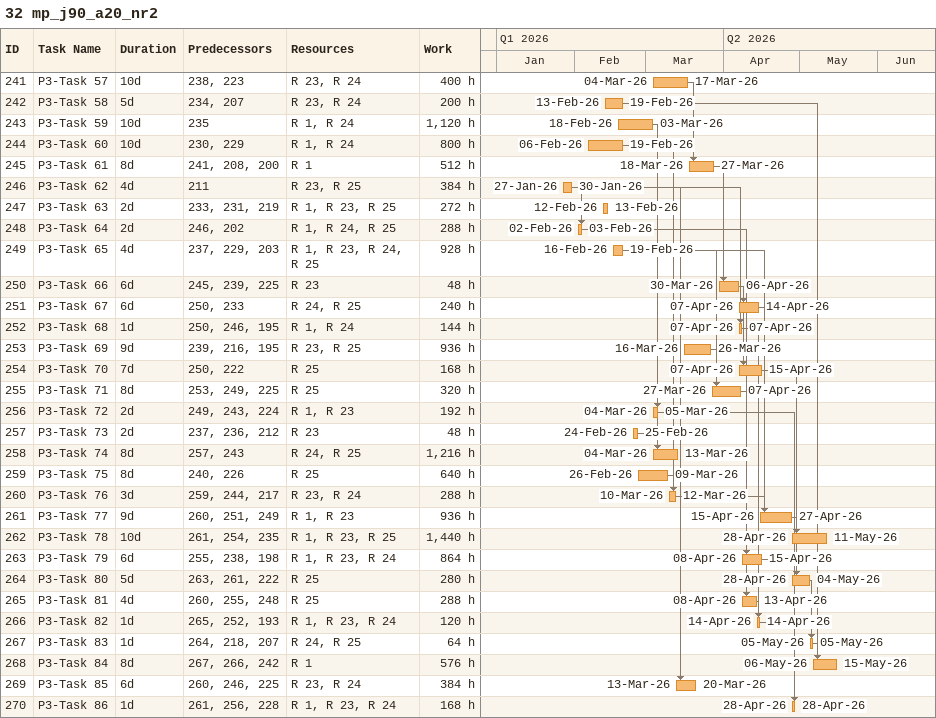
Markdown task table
32 mp_j90_a20_nr2

| ID | Task | Duration | Start | Finish | Predecessors | Resources | Work (h) |
|---|---|---|---|---|---|---|---|
| 241 | P3-Task 57 | 10d | 2026-03-04 | 2026-03-17 | 238, 223 | R 23, R 24 | 400 |
| 242 | P3-Task 58 | 5d | 2026-02-13 | 2026-02-19 | 234, 207 | R 23, R 24 | 200 |
| 243 | P3-Task 59 | 10d | 2026-02-18 | 2026-03-03 | 235 | R 1, R 24 | 1120 |
| 244 | P3-Task 60 | 10d | 2026-02-06 | 2026-02-19 | 230, 229 | R 1, R 24 | 800 |
| 245 | P3-Task 61 | 8d | 2026-03-18 | 2026-03-27 | 241, 208, 200 | R 1 | 512 |
| 246 | P3-Task 62 | 4d | 2026-01-27 | 2026-01-30 | 211 | R 23, R 25 | 384 |
| 247 | P3-Task 63 | 2d | 2026-02-12 | 2026-02-13 | 233, 231, 219 | R 1, R 23, R 25 | 272 |
| 248 | P3-Task 64 | 2d | 2026-02-02 | 2026-02-03 | 246, 202 | R 1, R 24, R 25 | 288 |
| 249 | P3-Task 65 | 4d | 2026-02-16 | 2026-02-19 | 237, 229, 203 | R 1, R 23, R 24, R 25 | 928 |
| 250 | P3-Task 66 | 6d | 2026-03-30 | 2026-04-06 | 245, 239, 225 | R 23 | 48 |
| 251 | P3-Task 67 | 6d | 2026-04-07 | 2026-04-14 | 250, 233 | R 24, R 25 | 240 |
| 252 | P3-Task 68 | 1d | 2026-04-07 | 2026-04-07 | 250, 246, 195 | R 1, R 24 | 144 |
| 253 | P3-Task 69 | 9d | 2026-03-16 | 2026-03-26 | 239, 216, 195 | R 23, R 25 | 936 |
| 254 | P3-Task 70 | 7d | 2026-04-07 | 2026-04-15 | 250, 222 | R 25 | 168 |
| 255 | P3-Task 71 | 8d | 2026-03-27 | 2026-04-07 | 253, 249, 225 | R 25 | 320 |
| 256 | P3-Task 72 | 2d | 2026-03-04 | 2026-03-05 | 249, 243, 224 | R 1, R 23 | 192 |
| 257 | P3-Task 73 | 2d | 2026-02-24 | 2026-02-25 | 237, 236, 212 | R 23 | 48 |
| 258 | P3-Task 74 | 8d | 2026-03-04 | 2026-03-13 | 257, 243 | R 24, R 25 | 1216 |
| 259 | P3-Task 75 | 8d | 2026-02-26 | 2026-03-09 | 240, 226 | R 25 | 640 |
| 260 | P3-Task 76 | 3d | 2026-03-10 | 2026-03-12 | 259, 244, 217 | R 23, R 24 | 288 |
| 261 | P3-Task 77 | 9d | 2026-04-15 | 2026-04-27 | 260, 251, 249 | R 1, R 23 | 936 |
| 262 | P3-Task 78 | 10d | 2026-04-28 | 2026-05-11 | 261, 254, 235 | R 1, R 23, R 25 | 1440 |
| 263 | P3-Task 79 | 6d | 2026-04-08 | 2026-04-15 | 255, 238, 198 | R 1, R 23, R 24 | 864 |
| 264 | P3-Task 80 | 5d | 2026-04-28 | 2026-05-04 | 263, 261, 222 | R 25 | 280 |
| 265 | P3-Task 81 | 4d | 2026-04-08 | 2026-04-13 | 260, 255, 248 | R 25 | 288 |
| 266 | P3-Task 82 | 1d | 2026-04-14 | 2026-04-14 | 265, 252, 193 | R 1, R 23, R 24 | 120 |
| 267 | P3-Task 83 | 1d | 2026-05-05 | 2026-05-05 | 264, 218, 207 | R 24, R 25 | 64 |
| 268 | P3-Task 84 | 8d | 2026-05-06 | 2026-05-15 | 267, 266, 242 | R 1 | 576 |
| 269 | P3-Task 85 | 6d | 2026-03-13 | 2026-03-20 | 260, 246, 225 | R 23, R 24 | 384 |
| 270 | P3-Task 86 | 1d | 2026-04-28 | 2026-04-28 | 261, 256, 228 | R 1, R 23, R 24 | 168 |
